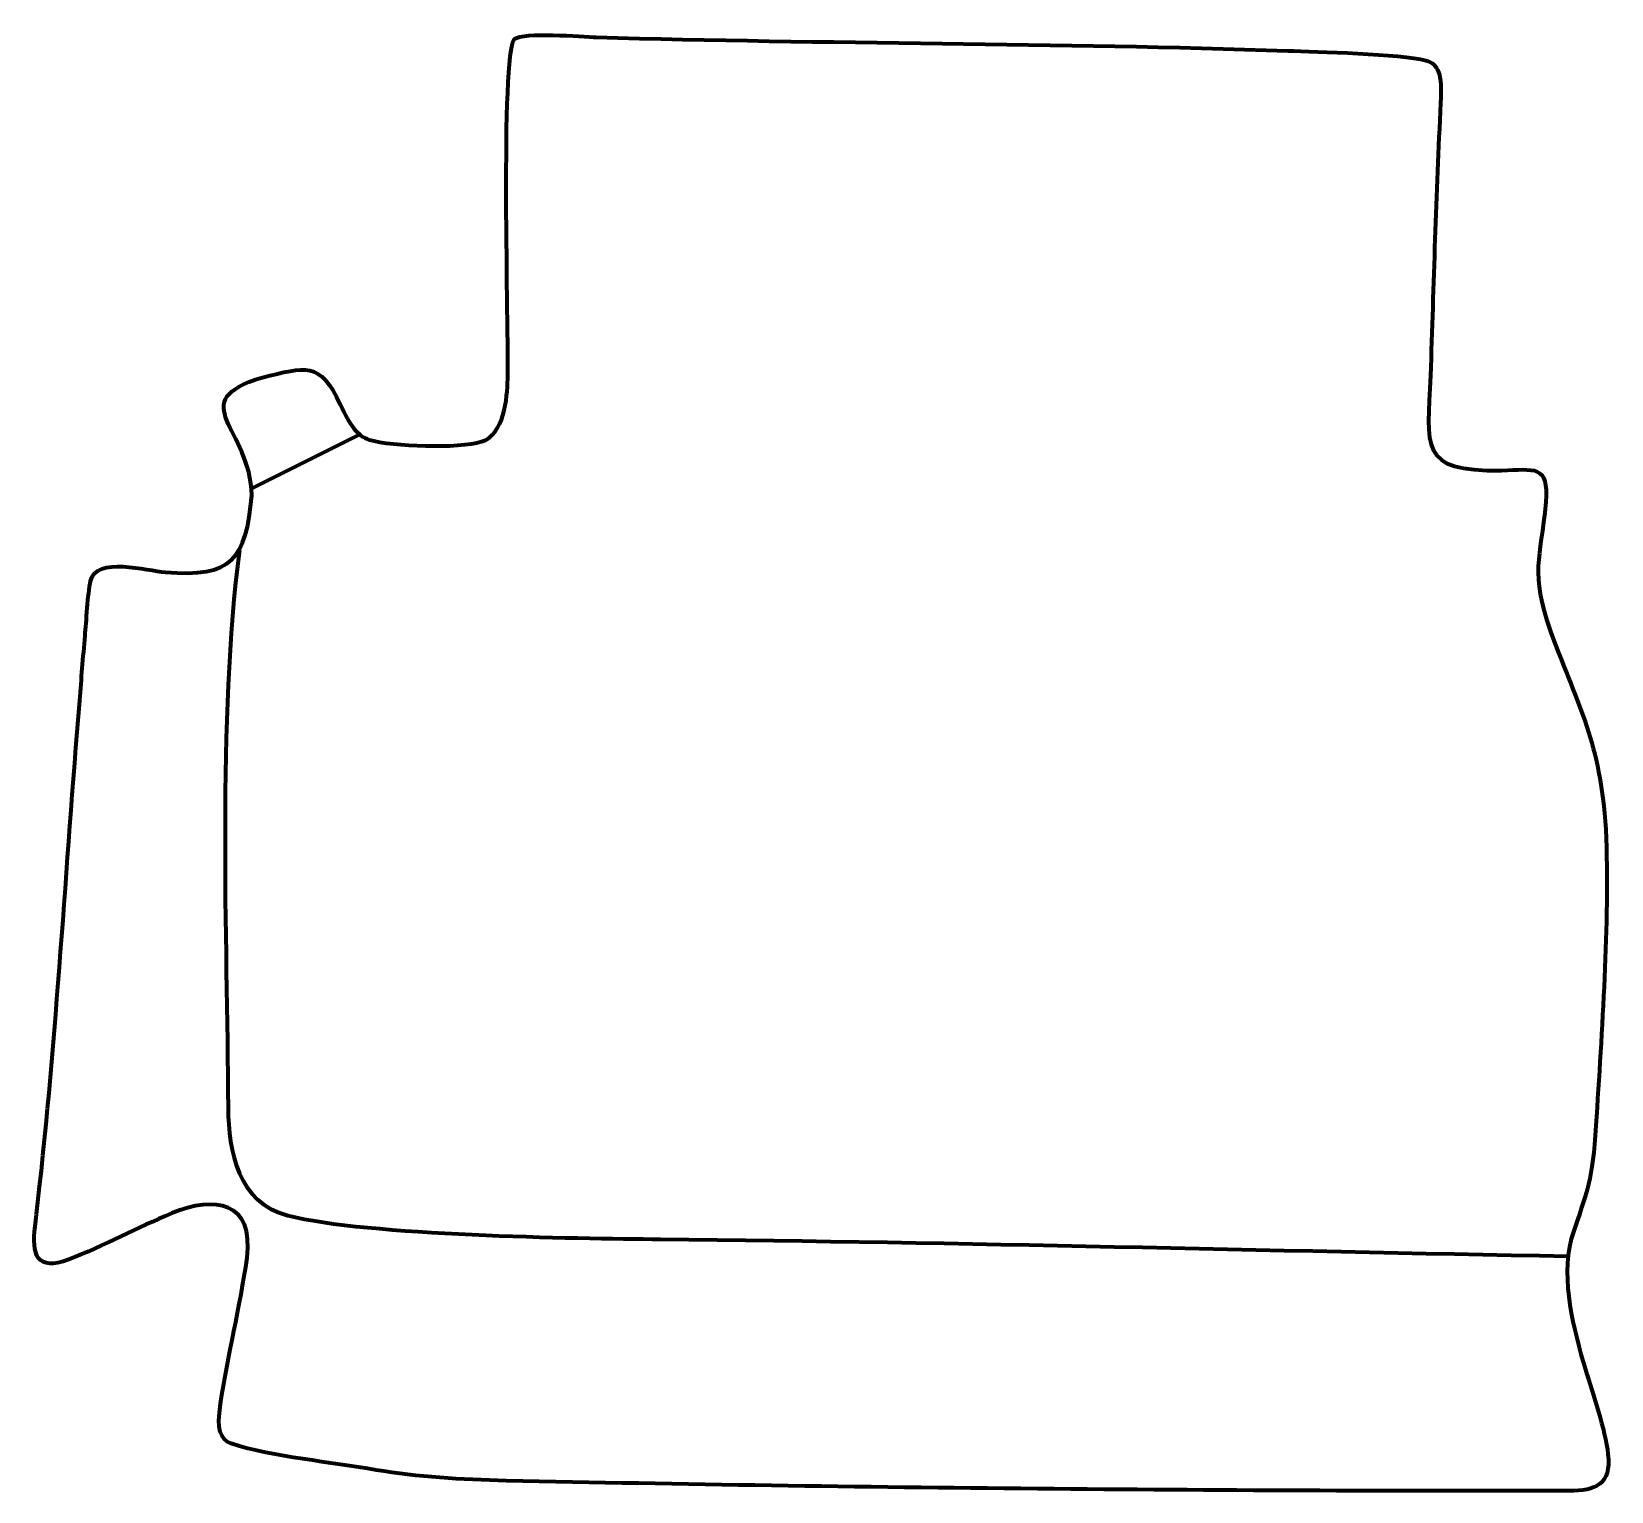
# Model space of a CAD drawing. Header units: millimetres. Extents: x -648 to -1, y 222 to 819.
import ezdxf

# ---------------------------------------------------------------- set-up
doc = ezdxf.new("R2010")
doc.units = ezdxf.units.MM
doc.header["$MEASUREMENT"] = 0
doc.layers.add('layer 2', color=7, linetype='Continuous')
doc.layers.add('layer 3', color=7, linetype='Continuous')

msp = doc.modelspace()

# ---------------------------------------------------------------- linework, layer by layer
at = {"layer": 'layer 2', "color": 142, "lineweight": 158}
msp.add_open_spline([(-513.5221, 654.4821), (-513.5221, 654.4821), (-558.3134, 632.1548), (-558.3134, 632.1548)], degree=3, dxfattribs=at)
msp.add_open_spline([(-562.854, 607.1799), (-571.9498, 537.1308), (-567.9409, 450.239), (-567.4957, 378.9815), (-567.4957, 378.9815), (-567.382, 360.7837), (-563.3207, 339.9968), (-543.0711, 334.85), (-543.0711, 334.85), (-510.5593, 326.5864), (-425.31, 325.4702), (-390.5166, 325.1336), (-390.5166, 325.1336), (-266.727, 323.936), (-142.9644, 320.4377), (-19.1914, 318.1693)], degree=3, knots=[0, 0, 0, 0, 0.2, 0.2, 0.2, 0.2, 0.4, 0.4, 0.4, 0.4, 0.6, 0.6, 0.6, 0.6, 1, 1, 1, 1], dxfattribs=at)
at = {"layer": 'layer 3', "color": 242, "lineweight": 158}
msp.add_open_spline([(-509.6974, 652.3994), (-514.7159, 654.1212), (-517.5472, 658.1702), (-521.6184, 666.861), (-521.6184, 666.861), (-530.0275, 684.812), (-535.6939, 682.1874), (-553.4149, 677.9227), (-553.4149, 677.9227), (-586.1469, 668.0812), (-558.104, 656.8168), (-557.7975, 629.595), (-557.7975, 629.595), (-560.1423, 603.4502), (-565.8071, 595.9087), (-593.2652, 598.183), (-593.2652, 598.183), (-600.3282, 598.7681), (-621.6687, 604.8046), (-623.8025, 594.5532), (-623.8025, 594.5532), (-624.913, 589.218), (-625.5097, 577.9537), (-626.0249, 572.1305), (-626.0249, 572.1305), (-626.8054, 563.3087), (-627.5032, 554.4866), (-628.226, 545.6608), (-628.226, 545.6608), (-633.8701, 477.51), (-637.6499, 408.1642), (-645.3145, 340.3229), (-645.3145, 340.3229), (-645.6915, 336.9857), (-646.0858, 333.6529), (-646.4948, 330.3195), (-646.4948, 330.3195), (-647.9077, 318.8858), (-645.8235, 311.8384), (-632.7015, 316.7536), (-632.7015, 316.7536), (-618.2469, 322.5289), (-604.7534, 329.841), (-590.5523, 335.7093), (-590.5523, 335.7093), (-572.917, 342.9967), (-556.8392, 340.6194), (-559.6999, 317.5092), (-559.6999, 317.5092), (-562.6253, 297.2694), (-567.5341, 277.5846), (-570.6082, 257.6735), (-570.6082, 257.6735), (-572.2267, 247.1905), (-570.6325, 243.2487), (-566.2071, 241.4507), (-566.2071, 241.4507), (-548.584, 235.755), (-525.642, 234.0175), (-506.8678, 230.6365), (-506.8678, 230.6365), (-489.986, 227.795), (-471.9477, 226.6552), (-453.7051, 226.2628), (-453.7051, 226.2628), (-309.0977, 223.1828), (-163.463, 221.8741), (-18.7833, 222.0906), (-18.7833, 222.0906), (-7.8344, 222.107), (-1.3695, 224.5858), (-2.7705, 237.1188), (-2.7705, 237.1188), (-3.9031, 247.2511), (-8.9777, 261.615), (-11.9898, 271.7502), (-11.9898, 271.7502), (-16.8343, 288.3241), (-22.246, 308.0759), (-17.7737, 325.2201), (-17.7737, 325.2201), (-11.0075, 346.0544), (-9.1457, 348.8019), (-7.6999, 371.6314), (-7.6999, 371.6314), (-5.2523, 410.8115), (-2.2052, 453.7682), (-3.5869, 492.8465), (-3.5869, 492.8465), (-6.3283, 529.7251), (-14.1682, 541.0235), (-26.3169, 573.9346), (-26.3169, 573.9346), (-34.7635, 598.8392), (-30.4967, 602.6422), (-28.1713, 626.7652), (-28.1713, 626.7652), (-27.0833, 642.342), (-32.9474, 640.2951), (-46.2831, 639.7796), (-46.2831, 639.7796), (-80.834, 639.4447), (-76.4455, 649.2185), (-75.4292, 678.6245), (-75.4292, 678.6245), (-74.1604, 715.9077), (-73.2005, 752.975), (-71.2525, 790.2493), (-71.2525, 790.2493), (-70.6254, 802.2502), (-72.1035, 806.1094), (-77.3326, 807.6073), (-77.3326, 807.6073), (-87.7759, 810.4347), (-122.1594, 811.194), (-133.7898, 811.6053), (-133.7898, 811.6053), (-228.0883, 814.9399), (-322.5693, 814.4397), (-416.8216, 817.1497), (-416.8216, 817.1497), (-422.4829, 817.3473), (-446.8607, 819.4674), (-450.2394, 816.4398), (-450.2394, 816.4398), (-456.0741, 809.6566), (-452.5714, 695.8975), (-453.0281, 677.3173), (-453.0281, 677.3173), (-453.2262, 669.2597), (-454.5109, 654.4666), (-463.7964, 651.6078), (-463.7964, 651.6078), (-473.018, 648.7688), (-500.2772, 649.5489), (-509.6974, 652.3994)], degree=3, knots=[0, 0, 0, 0, 0.02857143, 0.02857143, 0.02857143, 0.02857143, 0.05714286, 0.05714286, 0.05714286, 0.05714286, 0.08571429, 0.08571429, 0.08571429, 0.08571429, 0.11428571, 0.11428571, 0.11428571, 0.11428571, 0.14285714, 0.14285714, 0.14285714, 0.14285714, 0.17142857, 0.17142857, 0.17142857, 0.17142857, 0.2, 0.2, 0.2, 0.2, 0.22857143, 0.22857143, 0.22857143, 0.22857143, 0.25714286, 0.25714286, 0.25714286, 0.25714286, 0.28571429, 0.28571429, 0.28571429, 0.28571429, 0.31428571, 0.31428571, 0.31428571, 0.31428571, 0.34285714, 0.34285714, 0.34285714, 0.34285714, 0.37142857, 0.37142857, 0.37142857, 0.37142857, 0.4, 0.4, 0.4, 0.4, 0.42857143, 0.42857143, 0.42857143, 0.42857143, 0.45714286, 0.45714286, 0.45714286, 0.45714286, 0.48571429, 0.48571429, 0.48571429, 0.48571429, 0.51428571, 0.51428571, 0.51428571, 0.51428571, 0.54285714, 0.54285714, 0.54285714, 0.54285714, 0.57142857, 0.57142857, 0.57142857, 0.57142857, 0.6, 0.6, 0.6, 0.6, 0.62857143, 0.62857143, 0.62857143, 0.62857143, 0.65714286, 0.65714286, 0.65714286, 0.65714286, 0.68571429, 0.68571429, 0.68571429, 0.68571429, 0.71428571, 0.71428571, 0.71428571, 0.71428571, 0.74285714, 0.74285714, 0.74285714, 0.74285714, 0.77142857, 0.77142857, 0.77142857, 0.77142857, 0.8, 0.8, 0.8, 0.8, 0.82857143, 0.82857143, 0.82857143, 0.82857143, 0.85714286, 0.85714286, 0.85714286, 0.85714286, 0.88571429, 0.88571429, 0.88571429, 0.88571429, 0.91428571, 0.91428571, 0.91428571, 0.91428571, 0.94285714, 0.94285714, 0.94285714, 0.94285714, 1, 1, 1, 1], dxfattribs=at)

doc.saveas('drawing.dxf')
